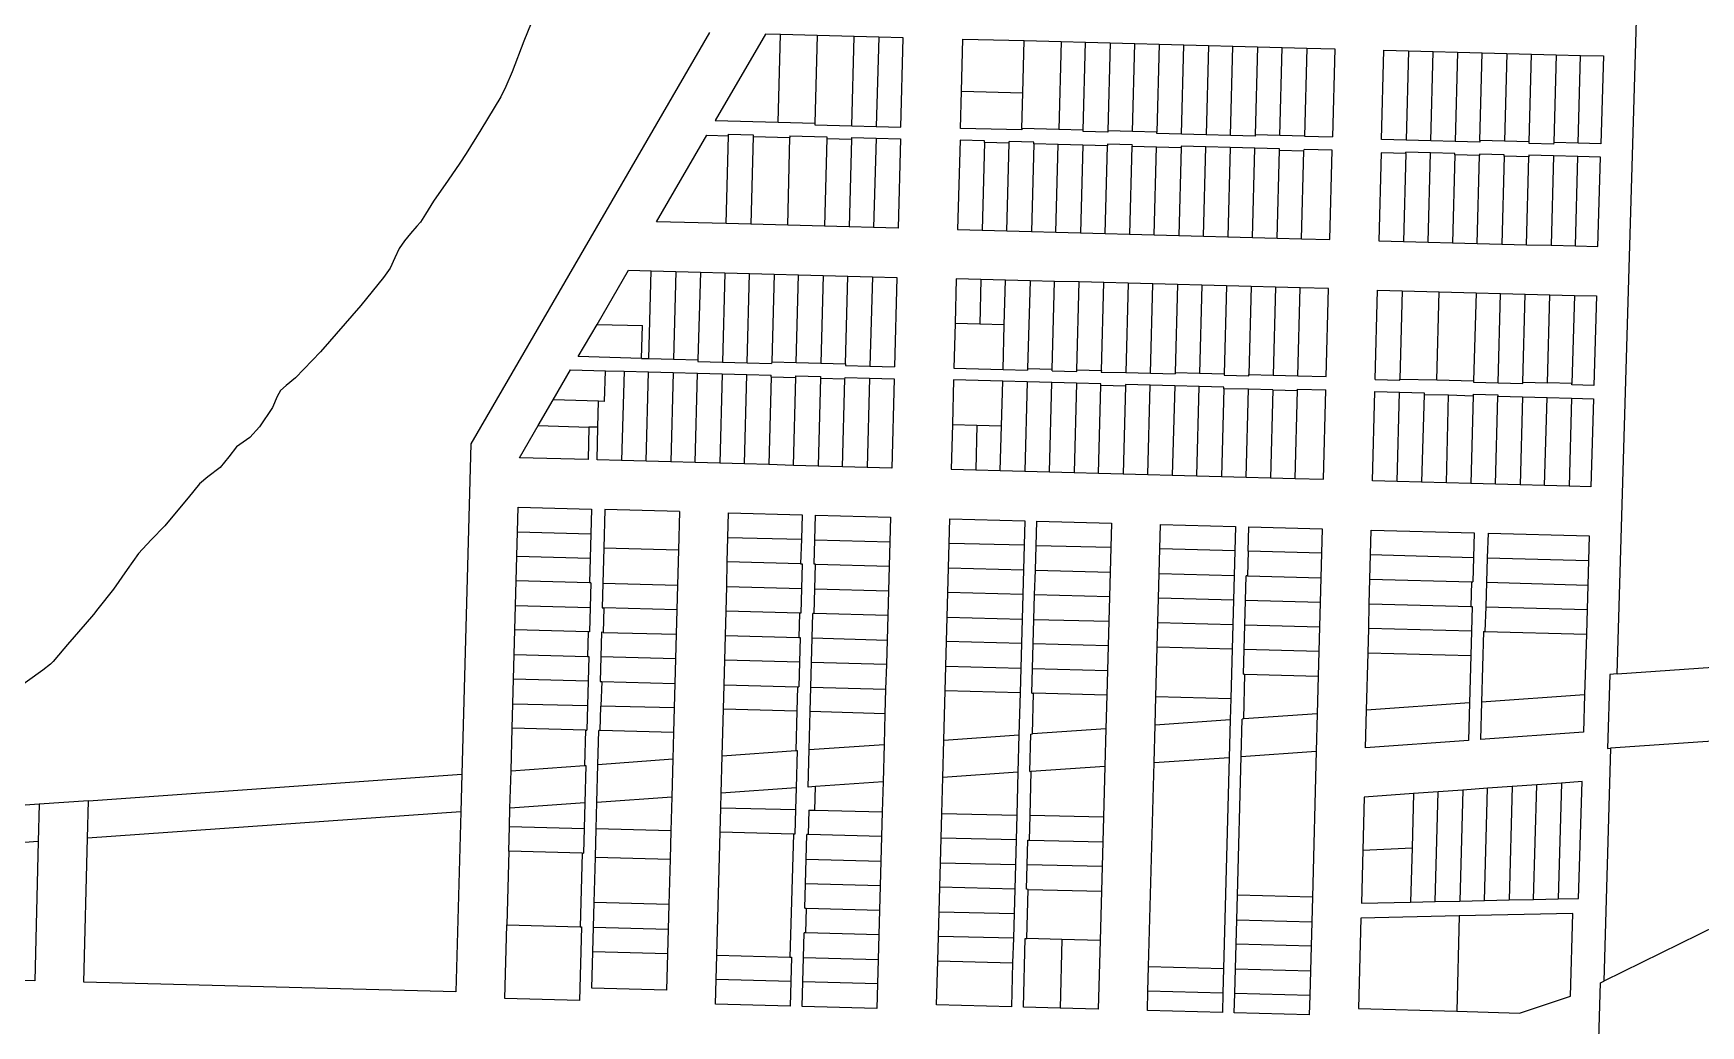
# Model space of a CAD drawing. Header units: inches. Extents: x 486468 to 494399, y 5455955 to 5460553.
# Drawn here: x 488717 to 489399, y 5457763 to 5458169 of the extents above; entities that cross this region are included whole.
import ezdxf

# ---------------------------------------------------------------- set-up
doc = ezdxf.new("R2010")
doc.units = ezdxf.units.IN
doc.header["$MEASUREMENT"] = 0
doc.layers.add('ParcelLines', color=10, linetype='Continuous')

msp = doc.modelspace()

# ---------------------------------------------------------------- linework, layer by layer
at = {"layer": 'ParcelLines', "color": 1}
for p, q in [((489364.709, 5457907.315), (489376.543, 5458310.908)), ((488993.361, 5458169.693), (488895.663, 5458001.493)), ((489016.261, 5458169.093), (488995.709, 5458133.724)), ((489022.361, 5458168.933), (489016.261, 5458169.093)), ((489021.412, 5458133.031), (489022.361, 5458168.933)), ((489037.411, 5458168.533), (489022.361, 5458168.933)), ((489052.511, 5458168.133), (489037.411, 5458168.533)), ((489062.561, 5458167.865), (489052.511, 5458168.133)), ((489072.612, 5458167.595), (489062.561, 5458167.865)), ((489071.661, 5458131.043), (489072.612, 5458167.595)), ((489096.375, 5458145.753), (489096.948, 5458167.075)), ((489096.948, 5458167.075), (489122.077, 5458166.406)), ((489121.506, 5458145.085), (489122.077, 5458166.406)), ((489122.077, 5458166.406), (489137.154, 5458166.005)), ((489137.154, 5458166.005), (489136.193, 5458130.064)), ((489137.154, 5458166.005), (489147.206, 5458165.737)), ((489146.246, 5458129.796), (489147.206, 5458165.737)), ((489147.206, 5458165.737), (489157.257, 5458165.469)), ((489157.257, 5458165.469), (489156.299, 5458129.529)), ((489157.257, 5458165.469), (489167.309, 5458165.202)), ((489166.352, 5458129.261), (489167.309, 5458165.202)), ((489167.309, 5458165.202), (489177.361, 5458164.934)), ((489177.361, 5458164.934), (489176.405, 5458128.994)), ((489177.361, 5458164.934), (489187.412, 5458164.667)), ((489186.442, 5458128.117), (489187.412, 5458164.667)), ((489187.412, 5458164.667), (489197.464, 5458164.399)), ((489197.464, 5458164.399), (489196.495, 5458127.85)), ((489197.464, 5458164.399), (489207.515, 5458164.132)), ((489206.547, 5458127.582), (489207.515, 5458164.132)), ((489207.515, 5458164.132), (489217.567, 5458163.864)), ((489217.567, 5458163.864), (489216.616, 5458127.924)), ((489217.567, 5458163.864), (489227.619, 5458163.597)), ((489226.669, 5458127.657), (489227.619, 5458163.597)), ((489227.619, 5458163.597), (489237.674, 5458163.329)), ((489237.674, 5458163.329), (489236.723, 5458127.388)), ((489237.674, 5458163.329), (489249.136, 5458163.024)), ((489249.136, 5458163.024), (489248.201, 5458127.083)), ((489268.289, 5458125.947), (489269.238, 5458162.5)), ((489269.238, 5458162.5), (489279.302, 5458162.236)), ((489279.302, 5458162.236), (489278.351, 5458125.683)), ((489279.302, 5458162.236), (489289.367, 5458161.972)), ((489288.412, 5458125.419), (489289.367, 5458161.972)), ((489289.367, 5458161.972), (489299.432, 5458161.709)), ((489299.432, 5458161.709), (489298.474, 5458125.155)), ((489299.432, 5458161.709), (489309.496, 5458161.445)), ((489308.551, 5458125.501), (489309.496, 5458161.445)), ((489309.496, 5458161.445), (489319.561, 5458161.182)), ((489319.561, 5458161.182), (489318.613, 5458125.237)), ((489319.561, 5458161.182), (489329.626, 5458160.918)), ((489328.674, 5458124.973), (489329.626, 5458160.918)), ((489329.626, 5458160.918), (489339.69, 5458160.655)), ((489339.69, 5458160.655), (489338.736, 5458124.709)), ((489339.69, 5458160.655), (489349.755, 5458160.391)), ((489348.797, 5458124.445), (489349.755, 5458160.391)), ((489349.755, 5458160.391), (489359.087, 5458160.147)), ((489359.087, 5458160.147), (489358.025, 5458124.203)), ((489095.965, 5458130.524), (489096.375, 5458145.753)), ((489096.375, 5458145.753), (489121.506, 5458145.085)), ((489121.114, 5458130.465), (489121.506, 5458145.085)), ((488995.709, 5458133.724), (489021.412, 5458133.031)), ((488971.661, 5458092.34), (488992.211, 5458127.691)), ((488992.211, 5458127.691), (489001.111, 5458127.441)), ((489000.161, 5458091.56), (489001.111, 5458127.441)), ((489001.111, 5458127.441), (489001.161, 5458128.091)), ((489001.161, 5458128.091), (489011.211, 5458127.811)), ((489011.195, 5458127.201), (489010.211, 5458091.29)), ((489011.211, 5458127.811), (489011.195, 5458127.201)), ((489011.195, 5458127.201), (489026.246, 5458126.797)), ((489021.412, 5458133.031), (489036.462, 5458132.625)), ((489025.311, 5458090.87), (489026.246, 5458126.797)), ((489026.261, 5458127.402), (489026.246, 5458126.797)), ((489026.261, 5458127.402), (489041.361, 5458126.992)), ((489036.462, 5458132.625), (489036.445, 5458131.993)), ((489036.445, 5458131.993), (489051.511, 5458131.582)), ((489041.361, 5458126.392), (489040.361, 5458090.46)), ((489041.361, 5458126.992), (489041.361, 5458126.392)), ((489041.361, 5458126.392), (489051.411, 5458126.142)), ((489051.411, 5458126.742), (489061.461, 5458126.463)), ((489051.411, 5458126.742), (489051.411, 5458126.142)), ((489051.511, 5458131.582), (489061.561, 5458131.313)), ((489061.461, 5458126.463), (489071.511, 5458126.193)), ((489061.561, 5458131.313), (489071.661, 5458131.043)), ((489121.098, 5458129.855), (489095.965, 5458130.524)), ((489121.114, 5458130.465), (489121.098, 5458129.855)), ((489136.193, 5458130.064), (489121.114, 5458130.465)), ((489146.246, 5458129.796), (489136.193, 5458130.064)), ((489146.23, 5458129.187), (489146.246, 5458129.796)), ((489156.283, 5458128.92), (489146.23, 5458129.187)), ((489156.299, 5458129.529), (489156.283, 5458128.92)), ((489166.352, 5458129.261), (489156.299, 5458129.529)), ((489176.405, 5458128.994), (489166.352, 5458129.261)), ((489176.389, 5458128.385), (489176.405, 5458128.994)), ((489186.442, 5458128.117), (489176.389, 5458128.385)), ((489196.495, 5458127.85), (489186.442, 5458128.117)), ((489206.547, 5458127.582), (489196.495, 5458127.85)), ((489216.6, 5458127.315), (489206.547, 5458127.582)), ((489216.616, 5458127.924), (489216.6, 5458127.315)), ((489226.669, 5458127.657), (489216.616, 5458127.924)), ((489236.723, 5458127.388), (489226.669, 5458127.657)), ((489236.723, 5458127.388), (489248.201, 5458127.083)), ((489051.411, 5458126.142), (489050.411, 5458090.191)), ((489071.511, 5458126.193), (489070.511, 5458089.642)), ((489095.834, 5458125.651), (489094.852, 5458089.101)), ((489105.887, 5458125.384), (489095.834, 5458125.651)), ((489105.871, 5458124.774), (489104.906, 5458088.833)), ((489105.871, 5458124.774), (489105.887, 5458125.384)), ((489115.924, 5458124.507), (489105.871, 5458124.774)), ((489114.96, 5458088.566), (489115.924, 5458124.507)), ((489115.924, 5458124.507), (489115.94, 5458125.116)), ((489125.994, 5458124.849), (489115.94, 5458125.116)), ((489125.977, 5458124.239), (489125.015, 5458088.299)), ((489125.977, 5458124.239), (489125.994, 5458124.849)), ((489136.03, 5458123.972), (489125.977, 5458124.239)), ((489135.069, 5458088.031), (489136.03, 5458123.972)), ((489146.083, 5458123.704), (489136.03, 5458123.972)), ((489146.083, 5458123.704), (489145.124, 5458087.764)), ((489156.137, 5458123.437), (489146.083, 5458123.704)), ((489155.178, 5458087.496), (489156.137, 5458123.437)), ((489156.153, 5458124.046), (489156.137, 5458123.437)), ((489166.206, 5458123.779), (489156.153, 5458124.046)), ((489166.19, 5458123.17), (489165.233, 5458087.229)), ((489166.206, 5458123.779), (489166.19, 5458123.17)), ((489166.19, 5458123.17), (489176.243, 5458122.902)), ((489175.287, 5458086.962), (489176.243, 5458122.902)), ((489176.243, 5458122.902), (489186.296, 5458122.635)), ((489186.296, 5458122.635), (489185.341, 5458086.694)), ((489186.312, 5458123.244), (489186.296, 5458122.635)), ((489196.365, 5458122.977), (489186.312, 5458123.244)), ((489195.396, 5458086.427), (489196.365, 5458122.977)), ((489206.418, 5458122.709), (489196.365, 5458122.977)), ((489206.418, 5458122.709), (489205.45, 5458086.159)), ((489216.471, 5458122.442), (489206.418, 5458122.709)), ((489215.505, 5458085.892), (489216.471, 5458122.442)), ((489226.525, 5458122.174), (489216.471, 5458122.442)), ((489225.559, 5458085.625), (489226.508, 5458121.565)), ((489226.508, 5458121.565), (489226.525, 5458122.174)), ((489226.508, 5458121.565), (489236.562, 5458121.298)), ((489235.614, 5458085.357), (489236.562, 5458121.298)), ((489236.562, 5458121.298), (489236.578, 5458121.907)), ((489248.058, 5458121.602), (489236.578, 5458121.907)), ((489247.106, 5458085.052), (489248.058, 5458121.602)), ((489268.147, 5458120.464), (489267.214, 5458084.52)), ((489278.211, 5458120.2), (489268.147, 5458120.464)), ((489278.351, 5458125.683), (489268.289, 5458125.947)), ((489278.211, 5458120.2), (489277.274, 5458084.256)), ((489278.211, 5458120.2), (489278.227, 5458120.81)), ((489288.291, 5458120.546), (489278.227, 5458120.81)), ((489288.412, 5458125.419), (489278.351, 5458125.683)), ((489287.335, 5458083.992), (489288.291, 5458120.546)), ((489298.356, 5458120.282), (489288.291, 5458120.546)), ((489298.474, 5458125.155), (489288.412, 5458125.419)), ((489298.34, 5458119.673), (489297.396, 5458083.728)), ((489298.34, 5458119.673), (489298.356, 5458120.282)), ((489308.404, 5458119.409), (489298.34, 5458119.673)), ((489308.535, 5458124.891), (489298.474, 5458125.155)), ((489307.456, 5458083.464), (489308.404, 5458119.409)), ((489308.42, 5458120.018), (489308.404, 5458119.409)), ((489318.484, 5458119.754), (489308.42, 5458120.018)), ((489308.551, 5458125.501), (489308.535, 5458124.891)), ((489318.613, 5458125.237), (489308.551, 5458125.501)), ((489318.468, 5458119.145), (489318.484, 5458119.754)), ((489328.674, 5458124.973), (489318.613, 5458125.237)), ((489328.549, 5458119.49), (489328.532, 5458118.881)), ((489338.613, 5458119.226), (489328.549, 5458119.49)), ((489328.658, 5458124.364), (489328.674, 5458124.973)), ((489338.719, 5458124.1), (489328.658, 5458124.364)), ((489338.736, 5458124.709), (489338.719, 5458124.1)), ((489348.797, 5458124.445), (489338.736, 5458124.709)), ((489358.025, 5458124.203), (489348.797, 5458124.445)), ((489318.468, 5458119.145), (489317.517, 5458083.2)), ((489328.532, 5458118.881), (489318.468, 5458119.145)), ((489327.577, 5458082.936), (489328.532, 5458118.881)), ((489338.613, 5458119.226), (489337.638, 5458082.671)), ((489348.677, 5458118.962), (489338.613, 5458119.226)), ((489347.698, 5458082.407), (489348.677, 5458118.962)), ((489357.863, 5458118.721), (489348.677, 5458118.962)), ((489356.783, 5458082.169), (489357.863, 5458118.721)), ((489000.161, 5458091.56), (488971.661, 5458092.34)), ((489010.211, 5458091.29), (489000.161, 5458091.56)), ((489025.311, 5458090.87), (489010.211, 5458091.29)), ((489040.361, 5458090.46), (489025.311, 5458090.87)), ((489050.411, 5458090.191), (489040.361, 5458090.46)), ((489060.461, 5458089.911), (489050.411, 5458090.191)), ((489070.511, 5458089.642), (489060.461, 5458089.911)), ((489094.852, 5458089.101), (489104.906, 5458088.833)), ((489104.906, 5458088.833), (489114.96, 5458088.566)), ((489114.96, 5458088.566), (489125.015, 5458088.299)), ((489125.015, 5458088.299), (489135.069, 5458088.031)), ((489135.069, 5458088.031), (489145.124, 5458087.764)), ((489145.124, 5458087.764), (489155.178, 5458087.496)), ((489155.178, 5458087.496), (489165.233, 5458087.229)), ((489165.233, 5458087.229), (489175.287, 5458086.962)), ((489175.287, 5458086.962), (489185.341, 5458086.694)), ((489185.341, 5458086.694), (489195.396, 5458086.427)), ((489195.396, 5458086.427), (489205.45, 5458086.159)), ((489205.45, 5458086.159), (489215.505, 5458085.892)), ((489215.505, 5458085.892), (489225.559, 5458085.625)), ((489225.559, 5458085.625), (489235.614, 5458085.357)), ((489235.614, 5458085.357), (489247.106, 5458085.052)), ((489267.214, 5458084.52), (489277.274, 5458084.256)), ((489277.274, 5458084.256), (489287.335, 5458083.992)), ((489287.335, 5458083.992), (489297.396, 5458083.728)), ((489297.396, 5458083.728), (489307.456, 5458083.464)), ((489307.456, 5458083.464), (489317.517, 5458083.2)), ((489317.517, 5458083.2), (489327.577, 5458082.936)), ((489327.577, 5458082.936), (489337.638, 5458082.671)), ((489337.638, 5458082.671), (489347.698, 5458082.407)), ((489347.698, 5458082.407), (489356.783, 5458082.169)), ((488947.311, 5458050.341), (488960.161, 5458072.491)), ((488960.161, 5458072.491), (488969.511, 5458072.24)), ((488968.511, 5458036.336), (488969.511, 5458072.24)), ((488969.511, 5458072.24), (488979.561, 5458071.969)), ((488979.561, 5458071.969), (488978.558, 5458036.061)), ((488979.561, 5458071.969), (488989.611, 5458071.699)), ((488989.611, 5458071.699), (488999.661, 5458071.429)), ((488999.661, 5458071.429), (488998.661, 5458034.901)), ((488999.661, 5458071.429), (489009.711, 5458071.159)), ((489008.711, 5458034.626), (489009.711, 5458071.159)), ((489009.711, 5458071.159), (489019.761, 5458070.889)), ((489019.761, 5458070.889), (489018.777, 5458034.96)), ((489019.761, 5458070.889), (489029.811, 5458070.619)), ((489028.831, 5458034.685), (489029.811, 5458070.619)), ((489029.811, 5458070.619), (489039.861, 5458070.35)), ((489039.861, 5458070.35), (489049.911, 5458070.08)), ((489048.93, 5458034.136), (489049.911, 5458070.08)), ((489049.911, 5458070.08), (489059.961, 5458069.81)), ((489059.961, 5458069.81), (489070.011, 5458069.541)), ((489070.011, 5458069.541), (489069.027, 5458032.976)), ((489094.319, 5458069.004), (489093.827, 5458050.727)), ((489104.369, 5458068.736), (489094.319, 5458069.004)), ((489104.369, 5458068.736), (489103.878, 5458050.459)), ((489114.42, 5458068.469), (489104.369, 5458068.736)), ((489113.929, 5458050.192), (489114.42, 5458068.469)), ((489124.471, 5458068.202), (489114.42, 5458068.469)), ((489124.471, 5458068.202), (489123.505, 5458032.256)), ((489134.522, 5458067.934), (489124.471, 5458068.202)), ((489133.556, 5458031.988), (489134.522, 5458067.934)), ((489144.573, 5458067.667), (489134.522, 5458067.934)), ((489143.608, 5458031.72), (489144.573, 5458067.667)), ((489154.624, 5458067.4), (489144.573, 5458067.667)), ((489153.659, 5458031.453), (489154.624, 5458067.4)), ((489164.675, 5458067.132), (489154.624, 5458067.4)), ((489164.675, 5458067.132), (489163.694, 5458030.576)), ((489174.725, 5458066.865), (489164.675, 5458067.132)), ((489173.745, 5458030.308), (489174.725, 5458066.865)), ((489184.776, 5458066.597), (489174.725, 5458066.865)), ((489184.776, 5458066.597), (489183.813, 5458030.649)), ((489194.827, 5458066.33), (489184.776, 5458066.597)), ((489194.827, 5458066.33), (489193.865, 5458030.381)), ((489204.878, 5458066.063), (489194.827, 5458066.33)), ((489204.878, 5458066.063), (489203.916, 5458030.113)), ((489214.929, 5458065.795), (489204.878, 5458066.063)), ((489214.929, 5458065.795), (489213.967, 5458029.846)), ((489224.98, 5458065.528), (489214.929, 5458065.795)), ((489224.98, 5458065.528), (489224.019, 5458029.578)), ((489235.031, 5458065.26), (489224.98, 5458065.528)), ((489234.07, 5458029.31), (489235.031, 5458065.26)), ((489246.555, 5458064.954), (489235.031, 5458065.26)), ((489245.605, 5458029.003), (489246.555, 5458064.954)), ((489265.712, 5458027.745), (489266.712, 5458064.296)), ((489266.712, 5458064.296), (489276.762, 5458064.036)), ((489276.762, 5458064.036), (489275.762, 5458027.945)), ((489276.762, 5458064.036), (489291.862, 5458063.636)), ((489290.862, 5458027.595), (489291.862, 5458063.636)), ((489291.862, 5458063.636), (489306.962, 5458063.236)), ((489306.962, 5458063.236), (489305.978, 5458027.213)), ((489306.962, 5458063.236), (489317.013, 5458062.977)), ((489317.013, 5458062.977), (489327.063, 5458062.717)), ((489327.063, 5458062.717), (489337.163, 5458062.447)), ((489336.162, 5458026.446), (489337.163, 5458062.447)), ((489337.163, 5458062.447), (489347.213, 5458062.187)), ((489347.213, 5458062.187), (489346.212, 5458026.196)), ((489347.213, 5458062.187), (489356.214, 5458061.947)), ((489356.214, 5458061.947), (489355.112, 5458025.346)), ((488939.634, 5458037.125), (488947.311, 5458050.341)), ((488947.311, 5458050.341), (488965.861, 5458049.839)), ((488965.462, 5458036.419), (488965.861, 5458049.839)), ((489093.827, 5458050.727), (489093.334, 5458032.45)), ((489103.878, 5458050.459), (489093.827, 5458050.727)), ((489113.929, 5458050.192), (489103.878, 5458050.459)), ((489113.437, 5458031.915), (489113.929, 5458050.192)), ((488929.372, 5458019.44), (488936.518, 5458031.758)), ((488936.518, 5458031.758), (488950.712, 5458031.366)), ((488965.462, 5458036.419), (488939.634, 5458037.125)), ((488950.411, 5458018.839), (488950.712, 5458031.366)), ((488950.712, 5458031.366), (488958.362, 5458031.155)), ((488958.362, 5458031.155), (488957.362, 5457994.608)), ((488958.362, 5458031.155), (488968.362, 5458030.879)), ((488965.462, 5458036.419), (488968.511, 5458036.336)), ((488968.362, 5458030.879), (488978.412, 5458030.601)), ((488968.511, 5458036.336), (488978.558, 5458036.061)), ((488978.558, 5458036.061), (488988.605, 5458035.786)), ((488988.605, 5458035.786), (488988.588, 5458035.177)), ((488988.588, 5458035.177), (488998.661, 5458034.901)), ((488998.661, 5458034.901), (489008.711, 5458034.626)), ((489008.711, 5458034.626), (489018.761, 5458034.351)), ((489018.777, 5458034.96), (489018.761, 5458034.351)), ((489018.777, 5458034.96), (489028.831, 5458034.685)), ((489028.831, 5458034.685), (489038.881, 5458034.411)), ((489038.881, 5458034.411), (489048.93, 5458034.136)), ((489048.93, 5458034.136), (489048.914, 5458033.526)), ((489048.914, 5458033.526), (489058.961, 5458033.252)), ((489058.961, 5458033.252), (489069.027, 5458032.976)), ((489093.334, 5458032.45), (489113.437, 5458031.915)), ((489113.437, 5458031.915), (489123.489, 5458031.647)), ((489123.505, 5458032.256), (489123.489, 5458031.647)), ((489123.505, 5458032.256), (489133.556, 5458031.988)), ((489133.54, 5458031.379), (489133.556, 5458031.988)), ((489133.54, 5458031.379), (489143.591, 5458031.111)), ((489143.591, 5458031.111), (489143.608, 5458031.72)), ((489143.608, 5458031.72), (489153.659, 5458031.453)), ((489153.659, 5458031.453), (489153.643, 5458030.843)), ((489153.643, 5458030.843), (489163.694, 5458030.576)), ((488978.412, 5458030.601), (488977.462, 5457994.047)), ((488978.412, 5458030.601), (488988.462, 5458030.324)), ((488987.512, 5457993.766), (488988.462, 5458030.324)), ((488988.462, 5458030.324), (488998.511, 5458030.046)), ((488998.511, 5458030.046), (488997.562, 5457993.486)), ((488998.511, 5458030.046), (489008.562, 5458029.769)), ((489007.611, 5457993.206), (489008.562, 5458029.769)), ((489008.562, 5458029.769), (489018.611, 5458029.492)), ((489018.595, 5458028.87), (489017.661, 5457992.937)), ((489018.595, 5458028.87), (489018.611, 5458029.492)), ((489018.595, 5458028.87), (489028.646, 5458028.595)), ((489027.711, 5457992.657), (489028.646, 5458028.595)), ((489028.646, 5458028.595), (489028.661, 5458029.214)), ((489028.661, 5458029.214), (489038.727, 5458028.936)), ((489038.727, 5458028.936), (489038.71, 5458028.319)), ((489038.71, 5458028.319), (489048.761, 5458028.044)), ((489047.811, 5457992.098), (489048.761, 5458028.044)), ((489048.761, 5458028.044), (489048.777, 5458028.659)), ((489048.777, 5458028.659), (489058.812, 5458028.382)), ((489058.812, 5458028.382), (489068.895, 5458028.103)), ((489068.895, 5458028.103), (489067.911, 5457991.539)), ((489093.203, 5458027.577), (489092.711, 5458009.3)), ((489113.306, 5458027.042), (489093.203, 5458027.577)), ((489112.815, 5458008.764), (489113.306, 5458027.042)), ((489123.358, 5458026.774), (489113.306, 5458027.042)), ((489123.358, 5458026.774), (489122.375, 5457990.219)), ((489133.409, 5458026.506), (489123.358, 5458026.774)), ((489132.427, 5457989.951), (489133.409, 5458026.506)), ((489143.46, 5458026.238), (489133.409, 5458026.506)), ((489143.46, 5458026.238), (489142.479, 5457989.682)), ((489153.512, 5458025.97), (489143.46, 5458026.238)), ((489152.531, 5457989.414), (489153.496, 5458025.361)), ((489153.496, 5458025.361), (489153.512, 5458025.97)), ((489163.547, 5458025.093), (489153.496, 5458025.361)), ((489163.547, 5458025.093), (489162.583, 5457989.146)), ((489163.563, 5458025.702), (489163.547, 5458025.093)), ((489173.615, 5458025.435), (489163.563, 5458025.702)), ((489163.694, 5458030.576), (489173.745, 5458030.308)), ((489172.635, 5457988.878), (489173.615, 5458025.435)), ((489183.666, 5458025.167), (489173.615, 5458025.435)), ((489173.745, 5458030.308), (489183.797, 5458030.04)), ((489183.666, 5458025.167), (489182.687, 5457988.609)), ((489193.718, 5458024.899), (489183.666, 5458025.167)), ((489183.813, 5458030.649), (489183.797, 5458030.04)), ((489183.813, 5458030.649), (489193.865, 5458030.381)), ((489192.739, 5457988.341), (489193.718, 5458024.899)), ((489203.769, 5458024.631), (489193.718, 5458024.899)), ((489193.865, 5458030.381), (489203.916, 5458030.113)), ((489203.753, 5458024.022), (489202.791, 5457988.073)), ((489203.753, 5458024.022), (489203.769, 5458024.631)), ((489213.804, 5458023.754), (489203.753, 5458024.022)), ((489203.916, 5458030.113), (489203.9, 5458029.504)), ((489203.9, 5458029.504), (489213.951, 5458029.237)), ((489213.951, 5458029.237), (489213.967, 5458029.846)), ((489213.967, 5458029.846), (489224.019, 5458029.578)), ((489224.019, 5458029.578), (489234.07, 5458029.31)), ((489234.07, 5458029.31), (489245.605, 5458029.003)), ((489265.712, 5458027.745), (489275.762, 5458027.445)), ((489275.762, 5458027.945), (489290.862, 5458027.595)), ((489275.762, 5458027.445), (489275.762, 5458027.945)), ((489290.862, 5458027.595), (489305.978, 5458027.213)), ((489305.978, 5458027.213), (489305.962, 5458026.635)), ((489305.962, 5458026.635), (489316.012, 5458026.366)), ((489316.012, 5458026.366), (489326.112, 5458026.096)), ((489326.112, 5458026.696), (489336.162, 5458026.446)), ((489326.112, 5458026.096), (489326.112, 5458026.696)), ((489346.212, 5458026.196), (489336.162, 5458026.446)), ((489346.212, 5458025.596), (489346.212, 5458026.196)), ((489355.112, 5458025.346), (489346.212, 5458025.596)), ((488923.273, 5458008.941), (488929.372, 5458019.44)), ((488947.961, 5458018.91), (488929.372, 5458019.44)), ((488947.662, 5458008.24), (488947.961, 5458018.91)), ((488950.411, 5458018.839), (488947.961, 5458018.91)), ((489212.843, 5457987.805), (489213.804, 5458023.754)), ((489223.856, 5458023.486), (489213.804, 5458023.754)), ((489223.856, 5458023.486), (489222.895, 5457987.536)), ((489223.856, 5458023.486), (489233.907, 5458023.219)), ((489232.947, 5457987.268), (489233.907, 5458023.219)), ((489233.907, 5458023.219), (489233.924, 5458023.828)), ((489233.924, 5458023.828), (489245.46, 5458023.52)), ((489244.494, 5457986.96), (489245.46, 5458023.52)), ((489264.612, 5457986.294), (489265.612, 5458022.844)), ((489265.612, 5458022.844), (489275.662, 5458022.575)), ((489274.662, 5457986.025), (489275.662, 5458022.575)), ((489275.662, 5458022.575), (489285.712, 5458022.295)), ((489285.712, 5458021.695), (489284.712, 5457985.755)), ((489285.712, 5458022.295), (489285.712, 5458021.695)), ((489285.712, 5458021.695), (489295.762, 5458021.445)), ((489295.762, 5458021.445), (489305.812, 5458021.145)), ((489305.812, 5458021.145), (489304.862, 5457985.215)), ((489305.812, 5458021.795), (489305.812, 5458021.145)), ((489305.812, 5458021.795), (489315.912, 5458021.495)), ((489314.912, 5457984.945), (489315.912, 5458020.895)), ((489315.912, 5458021.495), (489315.912, 5458020.895)), ((489315.912, 5458020.895), (489325.962, 5458020.646)), ((489325.962, 5458020.646), (489324.962, 5457984.676)), ((489325.962, 5458020.646), (489336.012, 5458020.346)), ((489335.012, 5457984.406), (489336.012, 5458020.346)), ((489336.012, 5458020.346), (489346.062, 5458020.106)), ((489346.062, 5458020.106), (489355.012, 5458019.896)), ((489355.012, 5458019.896), (489353.913, 5457983.896)), ((488915.613, 5457995.741), (488923.273, 5458008.941)), ((488923.273, 5458008.941), (488944.013, 5458008.339)), ((488944.013, 5458008.339), (488943.663, 5457994.989)), ((488947.662, 5458008.24), (488944.013, 5458008.339)), ((488947.313, 5457994.889), (488947.662, 5458008.24)), ((489092.711, 5458009.3), (489092.219, 5457991.024)), ((489092.711, 5458009.3), (489102.763, 5458009.032)), ((489102.763, 5458009.032), (489102.271, 5457990.755)), ((489102.763, 5458009.032), (489112.815, 5458008.764)), ((489112.323, 5457990.487), (489112.815, 5458008.764)), ((488895.663, 5458001.493), (488891.955, 5457866.291)), ((488943.663, 5457994.989), (488915.613, 5457995.741)), ((488957.362, 5457994.608), (488947.313, 5457994.889)), ((488967.412, 5457994.328), (488957.362, 5457994.608)), ((488977.462, 5457994.047), (488967.412, 5457994.328)), ((488987.512, 5457993.766), (488977.462, 5457994.047)), ((488997.562, 5457993.486), (488987.512, 5457993.766)), ((489007.611, 5457993.206), (488997.562, 5457993.486)), ((489017.661, 5457992.937), (489007.611, 5457993.206)), ((489027.711, 5457992.657), (489017.661, 5457992.937)), ((489037.761, 5457992.378), (489027.711, 5457992.657)), ((489047.811, 5457992.098), (489037.761, 5457992.378)), ((489057.861, 5457991.818), (489047.811, 5457992.098)), ((489067.911, 5457991.539), (489057.861, 5457991.818)), ((489092.219, 5457991.024), (489102.271, 5457990.755)), ((489102.271, 5457990.755), (489112.323, 5457990.487)), ((489112.323, 5457990.487), (489122.375, 5457990.219)), ((489122.375, 5457990.219), (489132.427, 5457989.951)), ((489132.427, 5457989.951), (489142.479, 5457989.682)), ((489142.479, 5457989.682), (489152.531, 5457989.414)), ((489152.531, 5457989.414), (489162.583, 5457989.146)), ((489162.583, 5457989.146), (489172.635, 5457988.878)), ((489172.635, 5457988.878), (489182.687, 5457988.609)), ((489182.687, 5457988.609), (489192.739, 5457988.341)), ((489192.739, 5457988.341), (489202.791, 5457988.073)), ((489202.791, 5457988.073), (489212.843, 5457987.805)), ((489212.843, 5457987.805), (489222.895, 5457987.536)), ((489222.895, 5457987.536), (489232.947, 5457987.268)), ((489232.947, 5457987.268), (489244.494, 5457986.96)), ((489274.662, 5457986.025), (489264.612, 5457986.294)), ((489284.712, 5457985.755), (489274.662, 5457986.025)), ((489294.812, 5457985.485), (489284.712, 5457985.755)), ((489304.862, 5457985.215), (489294.812, 5457985.485)), ((489314.912, 5457984.945), (489304.862, 5457985.215)), ((489324.962, 5457984.676), (489314.912, 5457984.945)), ((489335.012, 5457984.406), (489324.962, 5457984.676)), ((489345.062, 5457984.136), (489335.012, 5457984.406)), ((489353.913, 5457983.896), (489345.062, 5457984.136)), ((488914.793, 5457965.492), (488915.063, 5457975.542)), ((488915.063, 5457975.542), (488945.013, 5457974.739)), ((488945.013, 5457974.739), (488944.74, 5457964.688)), ((488950.513, 5457974.589), (488950.083, 5457958.789)), ((488981.062, 5457973.787), (488950.513, 5457974.589)), ((488981.062, 5457973.787), (488980.632, 5457957.936)), ((489000.892, 5457963.186), (489001.162, 5457973.236)), ((489001.162, 5457973.236), (489031.262, 5457972.437)), ((489031.262, 5457972.437), (489030.912, 5457962.387)), ((489036.432, 5457962.237), (489036.712, 5457972.287)), ((489036.712, 5457972.287), (489067.362, 5457971.439)), ((489067.362, 5457971.439), (489067.082, 5457961.388)), ((489091.432, 5457960.739), (489091.711, 5457970.789)), ((489091.711, 5457970.789), (489122.325, 5457969.98)), ((489122.325, 5457969.98), (489122.05, 5457959.94)), ((489126.923, 5457959.79), (489127.198, 5457969.851)), ((489127.198, 5457969.851), (489157.812, 5457969.042)), ((488914.513, 5457955.441), (488914.793, 5457965.492)), ((488944.74, 5457964.688), (488944.467, 5457954.639)), ((489000.622, 5457953.136), (489000.892, 5457963.186)), ((489000.892, 5457963.186), (489030.912, 5457962.387)), ((489157.812, 5457969.042), (489157.542, 5457958.991)), ((489177.642, 5457958.442), (489177.912, 5457968.492)), ((489177.912, 5457968.492), (489208.512, 5457967.693)), ((489208.512, 5457967.693), (489208.242, 5457957.643)), ((489213.751, 5457957.477), (489214.022, 5457967.527)), ((489214.022, 5457967.527), (489244.012, 5457966.743)), ((489244.012, 5457966.743), (489243.742, 5457956.693)), ((489263.842, 5457956.144), (489264.112, 5457966.195)), ((489264.112, 5457966.195), (489306.262, 5457965.045)), ((489306.262, 5457965.045), (489305.982, 5457954.996)), ((489311.883, 5457964.877), (489311.512, 5457954.846)), ((489311.883, 5457964.877), (489353.313, 5457963.796)), ((489353.313, 5457963.796), (489353.013, 5457953.746)), ((488950.083, 5457958.789), (488949.703, 5457944.439)), ((488980.632, 5457957.936), (488980.242, 5457943.637)), ((489030.912, 5457962.387), (489030.562, 5457952.357)), ((489036.162, 5457952.187), (489036.432, 5457962.237)), ((489067.082, 5457961.388), (489066.802, 5457951.338)), ((489091.162, 5457950.689), (489091.432, 5457960.739)), ((489122.05, 5457959.94), (489121.775, 5457949.89)), ((489126.648, 5457949.74), (489126.923, 5457959.79)), ((489157.542, 5457958.991), (489126.923, 5457959.79)), ((489157.542, 5457958.991), (489157.263, 5457948.941)), ((489177.363, 5457948.392), (489177.642, 5457958.442)), ((489208.242, 5457957.643), (489207.973, 5457947.593)), ((489213.751, 5457957.477), (489213.482, 5457947.427)), ((489243.742, 5457956.693), (489243.472, 5457946.643)), ((489263.572, 5457946.094), (489263.842, 5457956.144)), ((488914.243, 5457945.391), (488914.513, 5457955.441)), ((488914.513, 5457955.441), (488944.467, 5457954.639)), ((488944.467, 5457954.639), (488944.195, 5457944.604)), ((489000.352, 5457943.086), (489000.622, 5457953.136)), ((489030.562, 5457952.357), (489000.622, 5457953.136)), ((489030.562, 5457952.357), (489031.262, 5457952.337)), ((489031.262, 5457952.337), (489030.992, 5457942.287)), ((489036.762, 5457952.187), (489036.162, 5457952.187)), ((489036.462, 5457942.137), (489036.762, 5457952.187)), ((489036.762, 5457952.187), (489066.802, 5457951.338)), ((489066.802, 5457951.338), (489066.522, 5457941.288)), ((489090.882, 5457940.639), (489091.162, 5457950.689)), ((489091.162, 5457950.689), (489121.775, 5457949.89)), ((489121.775, 5457949.89), (489121.5, 5457939.839)), ((489126.372, 5457939.69), (489126.648, 5457949.74)), ((489126.648, 5457949.74), (489157.263, 5457948.941)), ((489157.263, 5457948.941), (489156.993, 5457938.891)), ((489305.982, 5457954.996), (489305.712, 5457944.946)), ((489311.512, 5457954.846), (489311.212, 5457944.796)), ((489311.512, 5457954.846), (489353.013, 5457953.746)), ((489353.013, 5457953.746), (489352.713, 5457943.696)), ((488913.964, 5457935.341), (488914.243, 5457945.391)), ((488944.793, 5457944.589), (488944.195, 5457944.604)), ((488944.793, 5457944.589), (488944.523, 5457934.538)), ((488949.703, 5457944.439), (488949.423, 5457934.389)), ((488949.703, 5457944.439), (488980.242, 5457943.637)), ((488980.242, 5457943.637), (488979.972, 5457933.587)), ((489000.082, 5457933.036), (489000.352, 5457943.086)), ((489030.992, 5457942.287), (489030.712, 5457932.237)), ((489036.189, 5457932.071), (489036.462, 5457942.137)), ((489177.093, 5457938.341), (489177.363, 5457948.392)), ((489207.973, 5457947.593), (489207.703, 5457937.543)), ((489212.603, 5457937.393), (489212.873, 5457947.443)), ((489213.482, 5457947.427), (489212.873, 5457947.443)), ((489243.472, 5457946.643), (489243.213, 5457936.593)), ((489263.302, 5457936.044), (489263.572, 5457946.094)), ((489263.572, 5457946.094), (489305.112, 5457944.946)), ((489305.112, 5457944.946), (489304.812, 5457934.896)), ((489305.112, 5457944.946), (489305.712, 5457944.946)), ((489311.212, 5457944.796), (489310.913, 5457934.746)), ((489311.212, 5457944.796), (489352.713, 5457943.696)), ((489352.713, 5457943.696), (489352.413, 5457933.647)), ((488913.694, 5457925.291), (488913.964, 5457935.341)), ((488913.964, 5457935.341), (488944.523, 5457934.538)), ((489066.522, 5457941.288), (489066.242, 5457931.238)), ((489090.603, 5457930.589), (489090.882, 5457940.639)), ((489121.5, 5457939.839), (489090.882, 5457940.639)), ((489121.5, 5457939.839), (489121.224, 5457929.789)), ((489126.097, 5457929.64), (489126.372, 5457939.69)), ((489156.993, 5457938.891), (489126.372, 5457939.69)), ((489156.993, 5457938.891), (489156.723, 5457928.841)), ((489176.823, 5457928.291), (489177.093, 5457938.341)), ((489207.703, 5457937.543), (489207.433, 5457927.493)), ((489212.333, 5457927.343), (489212.603, 5457937.393)), ((489243.213, 5457936.593), (489212.603, 5457937.393)), ((489243.213, 5457936.593), (489242.943, 5457926.543)), ((489263.033, 5457925.944), (489263.302, 5457936.044)), ((488944.523, 5457934.538), (488944.244, 5457924.488)), ((488949.423, 5457934.389), (488950.033, 5457934.369)), ((488950.033, 5457934.369), (488949.764, 5457924.318)), ((488979.972, 5457933.587), (488979.702, 5457923.537)), ((488999.812, 5457922.986), (489000.082, 5457933.036)), ((489030.112, 5457932.237), (489000.082, 5457933.036)), ((489030.112, 5457932.237), (489029.862, 5457922.186)), ((489030.712, 5457932.237), (489030.112, 5457932.237)), ((489035.312, 5457922.038), (489035.592, 5457932.087)), ((489036.189, 5457932.071), (489035.592, 5457932.087)), ((489066.242, 5457931.238), (489036.189, 5457932.071)), ((489066.242, 5457931.238), (489065.962, 5457921.188)), ((489090.323, 5457920.539), (489090.603, 5457930.589)), ((489121.224, 5457929.789), (489120.949, 5457919.739)), ((489125.822, 5457919.59), (489126.097, 5457929.64)), ((489156.723, 5457928.841), (489156.453, 5457918.791)), ((489304.812, 5457934.896), (489305.412, 5457934.896)), ((489305.412, 5457934.896), (489305.133, 5457924.846)), ((489310.913, 5457934.746), (489310.613, 5457924.696)), ((489310.913, 5457934.746), (489352.413, 5457933.647)), ((489352.413, 5457933.647), (489352.113, 5457923.597)), ((489364.709, 5457907.315), (489673.769, 5457929.288)), ((488913.414, 5457915.241), (488913.694, 5457925.291)), ((488943.635, 5457924.504), (488943.365, 5457914.455)), ((488944.244, 5457924.488), (488943.635, 5457924.504)), ((488949.154, 5457924.338), (488948.884, 5457914.288)), ((488949.764, 5457924.318), (488979.702, 5457923.537)), ((488979.702, 5457923.537), (488979.433, 5457913.487)), ((488999.542, 5457912.936), (488999.812, 5457922.986)), ((488999.812, 5457922.986), (489029.862, 5457922.186)), ((489029.862, 5457922.186), (489030.462, 5457922.186)), ((489030.462, 5457922.186), (489030.182, 5457912.137)), ((489035.042, 5457911.987), (489035.312, 5457922.038)), ((489035.312, 5457922.038), (489065.962, 5457921.188)), ((489176.553, 5457918.241), (489176.823, 5457928.291)), ((489176.823, 5457928.291), (489207.433, 5457927.493)), ((489207.433, 5457927.493), (489207.163, 5457917.442)), ((489212.063, 5457917.293), (489212.333, 5457927.343)), ((489242.943, 5457926.543), (489242.673, 5457916.444)), ((489262.763, 5457915.894), (489263.033, 5457925.944)), ((489305.133, 5457924.846), (489263.033, 5457925.944)), ((489305.133, 5457924.846), (489304.863, 5457914.795)), ((489310.013, 5457924.696), (489309.193, 5457895.795)), ((489310.013, 5457924.696), (489310.613, 5457924.696)), ((489310.613, 5457924.696), (489352.113, 5457923.597)), ((489352.113, 5457923.597), (489351.373, 5457898.746)), ((488913.144, 5457905.191), (488913.414, 5457915.241)), ((488913.414, 5457915.241), (488943.365, 5457914.455)), ((489065.962, 5457921.188), (489065.682, 5457911.138)), ((489090.043, 5457910.489), (489090.323, 5457920.539)), ((489120.949, 5457919.739), (489090.323, 5457920.539)), ((489120.949, 5457919.739), (489120.674, 5457909.689)), ((489125.546, 5457909.54), (489125.822, 5457919.59)), ((489156.453, 5457918.791), (489125.822, 5457919.59)), ((489156.453, 5457918.791), (489156.173, 5457908.741)), ((489176.003, 5457898.141), (489176.553, 5457918.241)), ((489207.163, 5457917.442), (489206.623, 5457897.292)), ((489211.793, 5457907.242), (489212.063, 5457917.293)), ((489242.673, 5457916.444), (489242.403, 5457906.394)), ((489262.123, 5457892.444), (489262.763, 5457915.894)), ((489262.763, 5457915.894), (489304.863, 5457914.795)), ((489304.863, 5457914.795), (489304.333, 5457895.445)), ((488943.365, 5457914.455), (488943.974, 5457914.438)), ((488943.974, 5457914.438), (488943.704, 5457904.389)), ((488948.884, 5457914.288), (488948.614, 5457904.238)), ((488979.433, 5457913.487), (488979.163, 5457903.437)), ((488999.273, 5457902.886), (488999.542, 5457912.936)), ((489030.182, 5457912.137), (489029.912, 5457902.087)), ((489034.772, 5457901.937), (489035.042, 5457911.987)), ((489065.682, 5457911.138), (489065.403, 5457901.088)), ((489089.763, 5457900.439), (489090.043, 5457910.489)), ((489120.674, 5457909.689), (489120.398, 5457899.639)), ((489125.271, 5457899.489), (489125.546, 5457909.54)), ((489156.173, 5457908.741), (489155.903, 5457898.691)), ((488912.864, 5457895.141), (488913.144, 5457905.191)), ((488943.704, 5457904.389), (488943.434, 5457894.339)), ((488948.614, 5457904.238), (488949.214, 5457904.238)), ((488949.214, 5457904.238), (488948.914, 5457894.188)), ((488949.214, 5457904.238), (488979.163, 5457903.437)), ((488979.163, 5457903.437), (488978.883, 5457893.386)), ((488999.003, 5457892.836), (488999.273, 5457902.886)), ((488999.273, 5457902.886), (489029.309, 5457902.103)), ((489029.309, 5457902.103), (489029.034, 5457892.052)), ((489029.309, 5457902.103), (489029.912, 5457902.087)), ((489034.503, 5457891.887), (489034.772, 5457901.937)), ((489034.772, 5457901.937), (489065.403, 5457901.088)), ((489211.793, 5457907.242), (489212.402, 5457907.225)), ((489211.904, 5457888.886), (489212.402, 5457907.225)), ((489212.402, 5457907.225), (489242.403, 5457906.394)), ((489242.403, 5457906.394), (489241.993, 5457891.044)), ((489361.655, 5457907.098), (489360.767, 5457876.795)), ((489364.709, 5457907.315), (489361.655, 5457907.098)), ((488912.594, 5457885.09), (488912.864, 5457895.141)), ((488912.864, 5457895.141), (488943.434, 5457894.339)), ((488943.434, 5457894.339), (488943.154, 5457884.289)), ((489065.403, 5457901.088), (489065.123, 5457891.037)), ((489089.213, 5457880.239), (489089.763, 5457900.439)), ((489120.398, 5457899.639), (489089.763, 5457900.439)), ((489120.398, 5457899.639), (489119.926, 5457882.391)), ((489125.271, 5457899.489), (489125.88, 5457899.474)), ((489125.423, 5457882.783), (489125.88, 5457899.474)), ((489155.903, 5457898.691), (489125.88, 5457899.474)), ((489155.903, 5457898.691), (489155.533, 5457884.891)), ((489175.683, 5457886.342), (489176.003, 5457898.141)), ((489206.623, 5457897.292), (489206.383, 5457888.492)), ((489304.333, 5457895.445), (489303.913, 5457880.145)), ((489309.193, 5457895.795), (489308.763, 5457880.495)), ((489351.373, 5457898.746), (489350.913, 5457883.446)), ((488948.653, 5457884.123), (488948.914, 5457894.188)), ((488978.883, 5457893.386), (488948.914, 5457894.188)), ((488978.883, 5457893.386), (488978.613, 5457883.336)), ((488998.493, 5457873.785), (488999.003, 5457892.836)), ((489029.034, 5457892.052), (489028.592, 5457875.946)), ((489034.083, 5457876.337), (489034.503, 5457891.887)), ((489065.123, 5457891.037), (489064.774, 5457878.488)), ((489206.383, 5457888.492), (489205.973, 5457873.192)), ((489210.883, 5457873.542), (489211.293, 5457888.842)), ((489211.904, 5457888.886), (489211.293, 5457888.842)), ((489241.993, 5457891.044), (489241.583, 5457875.743)), ((489261.713, 5457877.144), (489262.123, 5457892.444)), ((488912.114, 5457867.69), (488912.594, 5457885.09)), ((488942.558, 5457884.304), (488912.594, 5457885.09)), ((488942.558, 5457884.304), (488942.165, 5457869.797)), ((488942.558, 5457884.304), (488943.154, 5457884.289)), ((488947.664, 5457870.188), (488948.044, 5457884.138)), ((488948.653, 5457884.123), (488948.044, 5457884.138)), ((488978.613, 5457883.336), (488948.653, 5457884.123)), ((488978.613, 5457883.336), (488978.314, 5457872.386)), ((489089.213, 5457880.239), (489119.926, 5457882.391)), ((489119.926, 5457882.391), (489119.507, 5457867.091)), ((489124.393, 5457867.438), (489124.812, 5457882.74)), ((489124.812, 5457882.74), (489125.423, 5457882.783)), ((489155.533, 5457884.891), (489155.113, 5457869.59)), ((489175.263, 5457871.042), (489175.683, 5457886.342)), ((489350.913, 5457883.446), (489308.763, 5457880.495)), ((489429.025, 5457881.648), (489361.988, 5457876.882)), ((488998.493, 5457873.785), (489028.592, 5457875.946)), ((489029.203, 5457875.987), (489028.784, 5457860.687)), ((489033.664, 5457861.037), (489034.083, 5457876.337)), ((489064.774, 5457878.488), (489064.344, 5457863.188)), ((489088.784, 5457864.938), (489089.213, 5457880.239)), ((489241.583, 5457875.743), (489239.993, 5457815.943)), ((489303.913, 5457880.145), (489261.713, 5457877.144)), ((489361.988, 5457876.882), (489359.194, 5457781.586)), ((489360.767, 5457876.795), (489361.988, 5457876.882)), ((488911.695, 5457852.39), (488912.114, 5457867.69)), ((488912.114, 5457867.69), (488942.165, 5457869.797)), ((488942.165, 5457869.797), (488942.764, 5457869.839)), ((488942.764, 5457869.839), (488942.354, 5457854.538)), ((488947.244, 5457854.888), (488947.664, 5457870.188)), ((488978.314, 5457872.386), (488947.664, 5457870.188)), ((488978.314, 5457872.386), (488977.904, 5457857.086)), ((488998.083, 5457858.486), (488998.493, 5457873.785)), ((489119.507, 5457867.091), (489088.784, 5457864.938)), ((489119.507, 5457867.091), (489119.025, 5457849.489)), ((489124.393, 5457867.438), (489125.004, 5457867.481)), ((489124.508, 5457849.376), (489125.004, 5457867.481)), ((489125.004, 5457867.481), (489155.113, 5457869.59)), ((489155.113, 5457869.59), (489154.544, 5457848.69)), ((489172.994, 5457787.591), (489175.263, 5457871.042)), ((489205.973, 5457873.192), (489203.644, 5457786.792)), ((489209.353, 5457816.792), (489210.883, 5457873.542)), ((488739.218, 5457855.45), (488891.955, 5457866.291)), ((488891.955, 5457866.291), (488891.535, 5457850.941)), ((489028.784, 5457860.687), (489028.544, 5457851.786)), ((489036.714, 5457861.237), (489033.664, 5457861.037)), ((489036.464, 5457851.587), (489036.714, 5457861.237)), ((489064.344, 5457863.188), (489036.714, 5457861.237)), ((489064.344, 5457863.188), (489064.004, 5457850.838)), ((489088.374, 5457850.188), (489088.784, 5457864.938)), ((489311.663, 5457860.515), (489301.563, 5457859.795)), ((489310.363, 5457814.626), (489311.663, 5457860.515)), ((489321.763, 5457861.225), (489311.663, 5457860.515)), ((489321.763, 5457861.225), (489320.463, 5457814.856)), ((489331.863, 5457861.936), (489321.763, 5457861.225)), ((489330.513, 5457815.086), (489331.863, 5457861.936)), ((489341.963, 5457862.656), (489331.863, 5457861.936)), ((489350.363, 5457863.246), (489341.963, 5457862.656)), ((489348.913, 5457815.496), (489350.363, 5457863.246)), ((489520.261, 5457860.622), (489359.194, 5457781.586)), ((488719.069, 5457854.05), (488633.082, 5457847.966)), ((488719.069, 5457854.05), (488718.679, 5457838.75)), ((488739.218, 5457855.45), (488719.069, 5457854.05)), ((488738.828, 5457840.149), (488739.218, 5457855.45)), ((488942.354, 5457854.538), (488942.065, 5457844.038)), ((488946.945, 5457843.888), (488947.244, 5457854.888)), ((488977.904, 5457857.086), (488977.524, 5457843.087)), ((488997.923, 5457852.586), (488998.083, 5457858.486)), ((489261.213, 5457856.944), (489260.633, 5457835.193)), ((489281.363, 5457858.365), (489261.213, 5457856.944)), ((489281.363, 5457858.365), (489280.783, 5457836.145)), ((489291.463, 5457859.085), (489281.363, 5457858.365)), ((489290.263, 5457814.175), (489291.463, 5457859.085)), ((489301.563, 5457859.795), (489291.463, 5457859.085)), ((489301.563, 5457859.795), (489300.313, 5457814.405)), ((488891.535, 5457850.941), (488738.828, 5457840.149)), ((488891.535, 5457850.941), (488889.516, 5457777.191)), ((488911.485, 5457844.84), (488911.695, 5457852.39)), ((488997.654, 5457842.536), (488997.923, 5457852.586)), ((489028.544, 5457851.786), (489028.264, 5457841.736)), ((489034.023, 5457851.627), (489033.743, 5457841.57)), ((489034.023, 5457851.627), (489036.464, 5457851.587)), ((489036.464, 5457851.587), (489064.004, 5457850.838)), ((489064.004, 5457850.838), (489063.724, 5457840.788)), ((489088.104, 5457840.138), (489088.374, 5457850.188)), ((489088.374, 5457850.188), (489119.025, 5457849.489)), ((489119.025, 5457849.489), (489118.749, 5457839.439)), ((489124.232, 5457839.326), (489124.508, 5457849.376)), ((489154.544, 5457848.69), (489124.508, 5457849.376)), ((489154.544, 5457848.69), (489154.274, 5457838.641)), ((488737.318, 5457781.198), (488738.828, 5457840.149)), ((488911.215, 5457834.79), (488911.485, 5457844.84)), ((488942.065, 5457844.038), (488941.795, 5457833.988)), ((488946.625, 5457832.338), (488946.945, 5457843.888)), ((488977.524, 5457843.087), (488977.215, 5457831.537)), ((488996.305, 5457792.285), (488997.654, 5457842.536)), ((489027.664, 5457841.736), (488997.654, 5457842.536)), ((489027.664, 5457841.736), (489026.265, 5457791.487)), ((489028.264, 5457841.736), (489027.664, 5457841.736)), ((489032.864, 5457831.536), (489033.134, 5457841.586)), ((489033.743, 5457841.57), (489033.134, 5457841.586)), ((489063.724, 5457840.788), (489063.444, 5457830.738)), ((489087.824, 5457830.088), (489088.104, 5457840.138)), ((488718.679, 5457838.75), (488581.825, 5457829.059)), ((488718.679, 5457838.75), (488717.219, 5457781.749)), ((488911.215, 5457834.79), (488910.395, 5457804.639)), ((488941.185, 5457834.004), (488911.215, 5457834.79)), ((488941.185, 5457834.004), (488940.375, 5457803.854)), ((488941.185, 5457834.004), (488941.795, 5457833.988)), ((489118.749, 5457839.439), (489118.474, 5457829.389)), ((489123.347, 5457829.24), (489123.623, 5457839.34)), ((489123.623, 5457839.34), (489124.232, 5457839.326)), ((489154.274, 5457838.641), (489153.994, 5457828.541)), ((489260.633, 5457835.193), (489260.063, 5457813.494)), ((489260.633, 5457835.193), (489280.783, 5457836.145)), ((489280.783, 5457836.145), (489280.213, 5457813.944)), ((488946.115, 5457813.738), (488946.625, 5457832.338)), ((488977.215, 5457831.537), (488976.715, 5457812.936)), ((489032.584, 5457821.487), (489032.864, 5457831.536)), ((489032.864, 5457831.536), (489063.444, 5457830.738)), ((489063.444, 5457830.738), (489063.164, 5457820.687)), ((489087.544, 5457820.039), (489087.824, 5457830.088)), ((489087.824, 5457830.088), (489118.474, 5457829.389)), ((489118.474, 5457829.389), (489118.197, 5457819.289)), ((489123.072, 5457819.204), (489123.347, 5457829.24)), ((489153.994, 5457828.541), (489123.347, 5457829.24)), ((489153.994, 5457828.541), (489153.724, 5457818.441)), ((489032.315, 5457811.437), (489032.584, 5457821.487)), ((489063.164, 5457820.687), (489032.584, 5457821.487)), ((489063.164, 5457820.687), (489062.884, 5457810.637)), ((489087.264, 5457809.989), (489087.544, 5457820.039)), ((489118.197, 5457819.289), (489117.922, 5457809.239)), ((488945.845, 5457803.688), (488946.115, 5457813.738)), ((488976.715, 5457812.936), (488946.115, 5457813.738)), ((488976.715, 5457812.936), (488976.445, 5457802.886)), ((489123.681, 5457819.189), (489123.072, 5457819.204)), ((489123.129, 5457799.039), (489123.681, 5457819.189)), ((489153.724, 5457818.441), (489153.174, 5457798.29)), ((489209.084, 5457806.742), (489209.353, 5457816.792)), ((489239.993, 5457815.943), (489239.733, 5457805.943)), ((489260.063, 5457813.494), (489280.213, 5457813.944)), ((489280.213, 5457813.944), (489290.263, 5457814.175)), ((489290.263, 5457814.175), (489300.313, 5457814.405)), ((489300.313, 5457814.405), (489310.363, 5457814.626)), ((489310.363, 5457814.626), (489320.463, 5457814.856)), ((489320.463, 5457814.856), (489330.513, 5457815.086)), ((489330.513, 5457815.086), (489340.563, 5457815.306)), ((489340.563, 5457815.306), (489348.913, 5457815.496)), ((489032.315, 5457811.437), (489032.924, 5457811.421)), ((489032.924, 5457811.421), (489032.644, 5457801.371)), ((489032.924, 5457811.421), (489062.884, 5457810.637)), ((489062.884, 5457810.637), (489062.605, 5457800.587)), ((489086.984, 5457799.939), (489087.264, 5457809.989)), ((489087.264, 5457809.989), (489117.922, 5457809.239)), ((489117.922, 5457809.239), (489117.647, 5457799.189)), ((489208.814, 5457796.692), (489209.084, 5457806.742)), ((489239.733, 5457805.943), (489239.463, 5457795.893)), ((489259.863, 5457807.394), (489258.913, 5457770.394)), ((489300.113, 5457808.295), (489259.863, 5457807.394)), ((489300.113, 5457808.295), (489299.113, 5457769.295)), ((489346.613, 5457809.346), (489300.113, 5457808.295)), ((489345.613, 5457775.496), (489346.613, 5457809.346)), ((488909.566, 5457774.489), (488910.395, 5457804.639)), ((488940.985, 5457803.838), (488940.165, 5457773.687)), ((488940.375, 5457803.854), (488940.985, 5457803.838)), ((488945.575, 5457793.688), (488945.845, 5457803.688)), ((488976.445, 5457802.886), (488976.165, 5457792.836)), ((489031.765, 5457791.337), (489032.035, 5457801.387)), ((489032.644, 5457801.371), (489032.035, 5457801.387)), ((489062.605, 5457800.587), (489032.644, 5457801.371)), ((489062.605, 5457800.587), (489062.325, 5457790.537)), ((489086.715, 5457789.888), (489086.984, 5457799.939)), ((489117.647, 5457799.189), (489086.984, 5457799.939)), ((489117.647, 5457799.189), (489117.37, 5457789.088)), ((489121.751, 5457771), (489122.52, 5457799.054)), ((489122.52, 5457799.054), (489123.129, 5457799.039)), ((489137.514, 5457798.68), (489123.129, 5457799.039)), ((488945.165, 5457778.737), (488945.575, 5457793.688)), ((488976.165, 5457792.836), (488975.765, 5457777.936)), ((488996.035, 5457782.235), (488996.305, 5457792.285)), ((488996.305, 5457792.285), (489026.265, 5457791.487)), ((489137.514, 5457798.68), (489136.764, 5457770.6)), ((489153.174, 5457798.29), (489152.414, 5457770.19)), ((489208.544, 5457786.642), (489208.814, 5457796.692)), ((489239.463, 5457795.893), (489208.814, 5457796.692)), ((489239.463, 5457795.893), (489239.193, 5457785.843)), ((488717.219, 5457781.749), (488392.581, 5457790.317)), ((489026.265, 5457791.487), (489026.865, 5457791.487)), ((489026.865, 5457791.487), (489026.595, 5457781.436)), ((489031.495, 5457781.337), (489031.765, 5457791.337)), ((489031.765, 5457791.337), (489062.325, 5457790.537)), ((489062.325, 5457790.537), (489062.045, 5457780.487)), ((489086.215, 5457771.938), (489086.715, 5457789.888)), ((489086.715, 5457789.888), (489117.37, 5457789.088)), ((489117.37, 5457789.088), (489116.878, 5457771.128)), ((489172.724, 5457777.541), (489172.994, 5457787.591)), ((489203.644, 5457786.792), (489203.374, 5457776.742)), ((489208.274, 5457776.592), (489208.544, 5457786.642)), ((489239.193, 5457785.843), (489238.923, 5457775.794)), ((488889.516, 5457777.191), (488737.318, 5457781.198)), ((488975.765, 5457777.936), (488945.165, 5457778.737)), ((488995.765, 5457772.185), (488996.035, 5457782.235)), ((489026.595, 5457781.436), (488996.035, 5457782.235)), ((489026.595, 5457781.436), (489026.315, 5457771.386)), ((489031.215, 5457771.286), (489031.495, 5457781.337)), ((489062.045, 5457780.487), (489031.495, 5457781.337)), ((489062.045, 5457780.487), (489061.765, 5457770.438)), ((489356.663, 5457737.296), (489357.953, 5457780.887)), ((489357.953, 5457780.887), (489359.194, 5457781.586)), ((488940.165, 5457773.687), (488909.566, 5457774.489)), ((489026.315, 5457771.386), (488995.765, 5457772.185)), ((489116.878, 5457771.128), (489086.215, 5457771.938)), ((489172.514, 5457769.64), (489172.724, 5457777.541)), ((489203.374, 5457776.742), (489172.724, 5457777.541)), ((489203.374, 5457776.742), (489203.164, 5457768.792)), ((489208.064, 5457768.692), (489208.274, 5457776.592)), ((489238.923, 5457775.794), (489238.714, 5457767.843)), ((489324.713, 5457768.595), (489345.613, 5457775.496)), ((489061.765, 5457770.438), (489031.215, 5457771.286)), ((489136.764, 5457770.6), (489121.751, 5457771)), ((489152.414, 5457770.19), (489136.764, 5457770.6)), ((489203.164, 5457768.792), (489172.514, 5457769.64)), ((489238.714, 5457767.843), (489208.064, 5457768.692)), ((489258.913, 5457770.394), (489299.113, 5457769.295)), ((489299.113, 5457769.295), (489324.713, 5457768.595))]:
    msp.add_line(p, q, dxfattribs=at)
for points in [[(488920.311, 5458173.507), (488917.362, 5458166.247), (488912.532, 5458153.707), (488910.062, 5458147.597), (488907.962, 5458143.477), (488899.812, 5458129.947), (488893.702, 5458120.226), (488891.162, 5458116.296), (488886.363, 5458109.327), (488880.363, 5458100.697), (488877.133, 5458095.397), (488875.063, 5458092.197), (488873.603, 5458090.467), (488870.963, 5458087.497), (488868.533, 5458084.447), (488866.313, 5458081.397), (488864.553, 5458077.587), (488862.663, 5458073.297), (488859.923, 5458069.448), (488850.663, 5458058.047), (488834.205, 5458039.118), (488823.965, 5458028.448), (488820.145, 5458025.379), (488817.765, 5458023.249), (488816.426, 5458020.789), (488814.466, 5458016.349), (488809.236, 5458008.458), (488805.266, 5458004.099), (488802.486, 5458002.119), (488799.816, 5458000.199), (488796.596, 5457996.159), (488793.166, 5457991.75), (488788.066, 5457987.91), (488784.667, 5457985.05), (488782.327, 5457982.22), (488779.967, 5457979.351), (488775.087, 5457973.46), (488770.517, 5457967.95), (488764.937, 5457962.141), (488759.667, 5457956.601), (488755.027, 5457950.041), (488749.518, 5457942.051), (488743.118, 5457933.912), (488741.218, 5457931.601), (488737.808, 5457927.611), (488730.669, 5457919.302), (488729.139, 5457917.532), (488724.719, 5457912.452), (488723.629, 5457911.372), (488720.519, 5457908.852), (488701.55, 5457895.302)], [(489037.411, 5458168.533), (489037.411, 5458168.493), (489036.462, 5458132.625)], [(489051.511, 5458131.582), (489051.511, 5458131.592), (489052.511, 5458168.093), (489052.511, 5458168.133)], [(489062.561, 5458167.865), (489062.561, 5458167.845), (489061.561, 5458131.313)], [(489061.461, 5458126.463), (489061.461, 5458126.443), (489060.461, 5458089.911)], [(488989.611, 5458071.699), (488989.611, 5458071.689), (488988.605, 5458035.786)], [(489039.861, 5458070.35), (489039.861, 5458070.34), (489038.881, 5458034.411)], [(489059.961, 5458069.81), (489059.961, 5458069.79), (489058.961, 5458033.252)], [(489316.012, 5458026.366), (489316.012, 5458026.396), (489317.013, 5458062.947), (489317.013, 5458062.977)], [(489326.112, 5458026.696), (489327.063, 5458062.697), (489327.063, 5458062.717)], [(488967.412, 5457994.328), (488967.412, 5457994.338), (488968.362, 5458030.879)], [(489038.71, 5458028.319), (489037.761, 5457992.388), (489037.761, 5457992.378)], [(489058.812, 5458028.382), (489057.861, 5457991.838), (489057.861, 5457991.818)], [(489294.812, 5457985.485), (489294.812, 5457985.495), (489295.762, 5458021.445)], [(489346.062, 5458020.106), (489346.062, 5458020.096), (489345.062, 5457984.136)], [(488914.793, 5457965.492), (488914.813, 5457965.492), (488944.74, 5457964.688)], [(488980.632, 5457957.936), (488980.612, 5457957.936), (488950.083, 5457958.789)], [(489036.432, 5457962.237), (489067.062, 5457961.388), (489067.082, 5457961.388)], [(489122.05, 5457959.94), (489091.462, 5457960.739), (489091.432, 5457960.739)], [(489208.242, 5457957.643), (489177.662, 5457958.442), (489177.642, 5457958.442)], [(489243.742, 5457956.693), (489243.712, 5457956.693), (489213.751, 5457957.477)], [(489263.842, 5457956.144), (489305.962, 5457954.996), (489305.982, 5457954.996)], [(488944.195, 5457944.604), (488914.263, 5457945.391), (488914.243, 5457945.391)], [(489000.352, 5457943.086), (489000.362, 5457943.086), (489030.992, 5457942.287)], [(489036.462, 5457942.137), (489066.512, 5457941.288), (489066.522, 5457941.288)], [(489177.363, 5457948.392), (489207.963, 5457947.593), (489207.973, 5457947.593)], [(489213.482, 5457947.427), (489243.462, 5457946.643), (489243.472, 5457946.643)], [(489207.703, 5457937.543), (489177.113, 5457938.341), (489177.093, 5457938.341)], [(489263.302, 5457936.044), (489263.312, 5457936.044), (489304.812, 5457934.896)], [(488979.972, 5457933.587), (488979.962, 5457933.587), (488950.033, 5457934.369)], [(489090.603, 5457930.589), (489090.613, 5457930.589), (489121.224, 5457929.789)], [(489126.097, 5457929.64), (489156.713, 5457928.841), (489156.723, 5457928.841)], [(488943.635, 5457924.504), (488913.714, 5457925.291), (488913.694, 5457925.291)], [(488949.764, 5457924.318), (488949.164, 5457924.338), (488949.154, 5457924.338)], [(489212.333, 5457927.343), (489242.913, 5457926.543), (489242.943, 5457926.543)], [(489207.163, 5457917.442), (489176.563, 5457918.241), (489176.553, 5457918.241)], [(489242.673, 5457916.444), (489242.663, 5457916.444), (489212.063, 5457917.293)], [(488979.433, 5457913.487), (488979.413, 5457913.487), (488948.884, 5457914.288)], [(489030.182, 5457912.137), (489030.162, 5457912.137), (488999.542, 5457912.936)], [(489065.682, 5457911.138), (489065.662, 5457911.138), (489035.062, 5457911.987), (489035.042, 5457911.987)], [(489090.043, 5457910.489), (489090.063, 5457910.489), (489120.674, 5457909.689)], [(489125.546, 5457909.54), (489156.163, 5457908.741), (489156.173, 5457908.741)], [(488943.704, 5457904.389), (488913.164, 5457905.191), (488913.144, 5457905.191)], [(489176.003, 5457898.141), (489176.013, 5457898.141), (489206.613, 5457897.292), (489206.623, 5457897.292)], [(489304.333, 5457895.445), (489304.313, 5457895.445), (489262.163, 5457892.444), (489262.123, 5457892.444)], [(489351.373, 5457898.746), (489309.213, 5457895.795), (489309.193, 5457895.795)], [(489029.034, 5457892.052), (488999.013, 5457892.836), (488999.003, 5457892.836)], [(489065.123, 5457891.037), (489065.113, 5457891.037), (489034.513, 5457891.887), (489034.503, 5457891.887)], [(489206.383, 5457888.492), (489175.713, 5457886.342), (489175.683, 5457886.342)], [(489241.993, 5457891.044), (489241.963, 5457891.044), (489211.904, 5457888.886)], [(489155.533, 5457884.891), (489155.513, 5457884.891), (489125.423, 5457882.783)], [(489028.592, 5457875.946), (489029.163, 5457875.987), (489029.203, 5457875.987)], [(489034.083, 5457876.337), (489064.764, 5457878.488), (489064.774, 5457878.488)], [(489210.883, 5457873.542), (489241.563, 5457875.743), (489241.583, 5457875.743)], [(489175.263, 5457871.042), (489205.963, 5457873.192), (489205.973, 5457873.192)], [(489028.784, 5457860.687), (489028.764, 5457860.687), (488998.083, 5457858.486)], [(489341.963, 5457862.656), (489341.963, 5457862.646), (489340.563, 5457815.306)], [(488942.354, 5457854.538), (488911.715, 5457852.39), (488911.695, 5457852.39)], [(488947.244, 5457854.888), (488947.264, 5457854.888), (488977.904, 5457857.086)], [(488997.923, 5457852.586), (489028.514, 5457851.786), (489028.544, 5457851.786)], [(488911.485, 5457844.84), (488911.515, 5457844.84), (488942.065, 5457844.038)], [(488977.524, 5457843.087), (488977.514, 5457843.087), (488946.965, 5457843.888), (488946.945, 5457843.888)], [(489063.724, 5457840.788), (489063.714, 5457840.788), (489033.743, 5457841.57)], [(489118.749, 5457839.439), (489088.114, 5457840.138), (489088.104, 5457840.138)], [(489124.232, 5457839.326), (489154.264, 5457838.641), (489154.274, 5457838.641)], [(488946.625, 5457832.338), (488946.665, 5457832.338), (488977.215, 5457831.537)], [(489118.197, 5457819.289), (489087.564, 5457820.039), (489087.544, 5457820.039)], [(489123.681, 5457819.189), (489153.714, 5457818.441), (489153.724, 5457818.441)], [(489239.993, 5457815.943), (489209.363, 5457816.792), (489209.353, 5457816.792)], [(489209.084, 5457806.742), (489239.713, 5457805.943), (489239.733, 5457805.943)], [(488910.395, 5457804.639), (488910.415, 5457804.639), (488940.375, 5457803.854)], [(488945.845, 5457803.688), (488945.865, 5457803.688), (488976.445, 5457802.886)], [(488976.165, 5457792.836), (488945.615, 5457793.688), (488945.575, 5457793.688)], [(489153.174, 5457798.29), (489153.164, 5457798.29), (489137.514, 5457798.68)], [(489172.994, 5457787.591), (489173.014, 5457787.591), (489203.644, 5457786.792)], [(489208.544, 5457786.642), (489208.564, 5457786.642), (489239.193, 5457785.843)], [(489238.923, 5457775.794), (489238.913, 5457775.794), (489208.274, 5457776.592)]]:
    msp.add_lwpolyline(points, dxfattribs=at)

doc.saveas('drawing.dxf')
